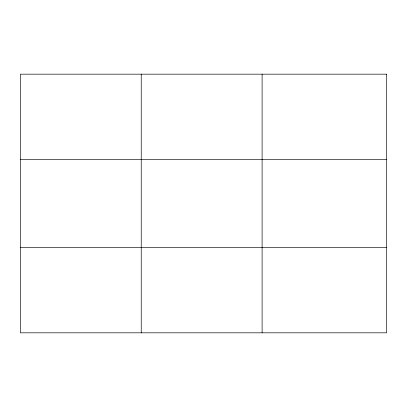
<?xml version="1.0" encoding="UTF-8"?>
<svg xmlns="http://www.w3.org/2000/svg" width="407" height="407" viewBox="0 0 407 407"><rect width="100%" height="100%" fill="white"/><g stroke="black" fill="none" stroke-linecap="round" stroke-linejoin="round"><path stroke-width="0.61" d="M141.229 332.824L141.229 74.176M262.108 332.824L262.108 74.176M20.35 159.529L386.65 159.529M20.35 247.471L386.65 247.471M386.65 74.176L386.65 332.824L20.35 332.824L20.35 74.176L386.65 74.176"/></g></svg>
